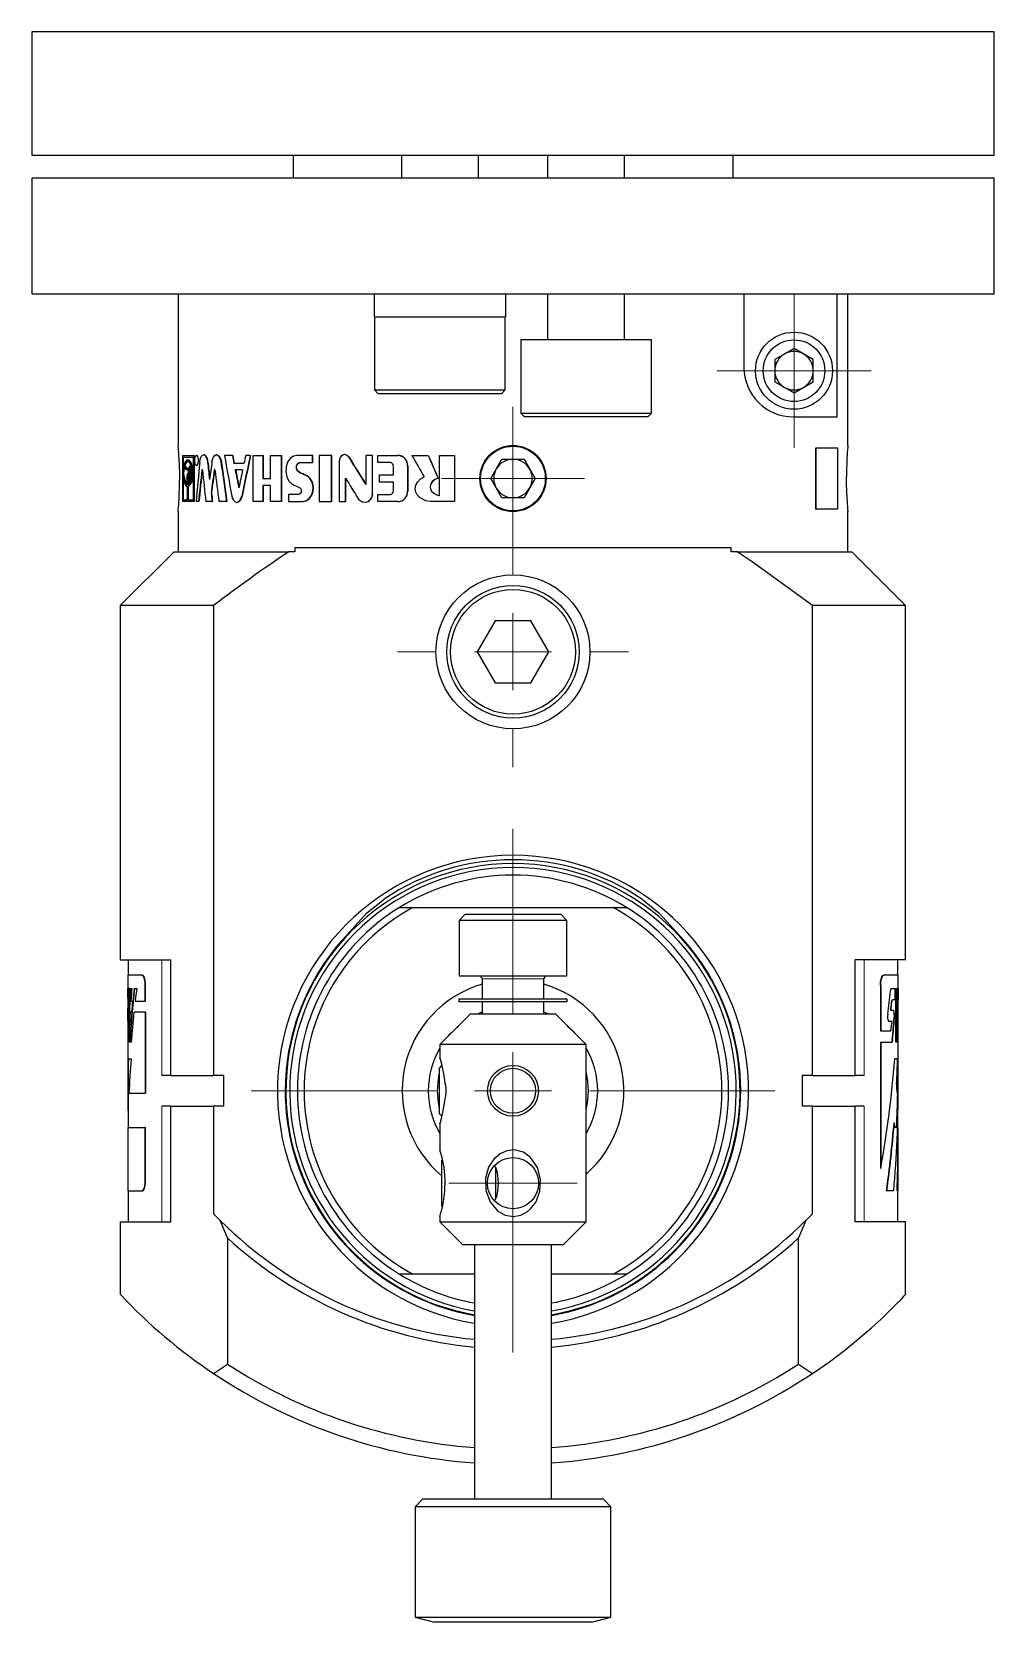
# Model space of a CAD drawing. Header units: millimetres. Extents: x 9.1 to 20.5, y 2.2 to 17.5.
# Drawn here: x 9.19 to 12.31, y 10.52 to 15.69 of the extents above; entities that cross this region are included whole.
import ezdxf

# ---------------------------------------------------------------- set-up
doc = ezdxf.new("R2010")
doc.units = ezdxf.units.MM
doc.linetypes.add('PHANTOM', pattern=[1.27, 0.635, -0.127, 0.127, -0.127, 0.127, -0.127])

# ---------------------------------------------------------------- blocks, each defined once
blk = doc.blocks.new('SW_CENTERMARKSYMBOL_8')
at = {"color": 0, "linetype": 'Continuous', "lineweight": 18}
for p, q in [((0, 0.25), (0, 0.85)), ((0, 0), (0, 0.125)), ((-0.25, 0), (-0.85, 0)), ((0, 0), (-0.125, 0)), ((0, 0), (0, -0.125)), ((0, 0), (0.125, 0)), ((0.25, 0), (0.85, 0)), ((0, -0.25), (0, -0.85))]:
    blk.add_line(p, q, dxfattribs=at)
blk = doc.blocks.new('SW_CENTERMARKSYMBOL_9')
at = {"color": 0, "linetype": 'Continuous', "lineweight": 18}
for p, q in [((0, 0.125), (0, 0.2325)), ((0, 0), (0, 0.125)), ((-0.125, 0), (-0.2325, 0)), ((0, 0), (-0.125, 0)), ((0, 0), (0, -0.125)), ((0, 0), (0.125, 0)), ((0.125, 0), (0.2325, 0)), ((0, -0.125), (0, -0.2325))]:
    blk.add_line(p, q, dxfattribs=at)
blk = doc.blocks.new('SW_CENTERMARKSYMBOL_10')
at = {"color": 0, "linetype": 'Continuous', "lineweight": 18}
for p, q in [((0, 0.25), (0, 0.375)), ((0, 0), (0, 0.125)), ((-0.25, 0), (-0.375, 0)), ((0, 0), (-0.125, 0)), ((0, 0), (0, -0.125)), ((0, 0), (0.125, 0)), ((0.25, 0), (0.375, 0)), ((0, -0.25), (0, -0.375))]:
    blk.add_line(p, q, dxfattribs=at)
blk = doc.blocks.new('SW_CENTERMARKSYMBOL_11')
at = {"color": 0, "linetype": 'Continuous', "lineweight": 18}
for p, q in [((0, 0.125), (0, 0.25)), ((0, 0), (0, 0.125)), ((-0.125, 0), (-0.25, 0)), ((0, 0), (-0.125, 0)), ((0, 0), (0, -0.125)), ((0, 0), (0.125, 0)), ((0.125, 0), (0.25, 0)), ((0, -0.125), (0, -0.25))]:
    blk.add_line(p, q, dxfattribs=at)
blk = doc.blocks.new('SW_CENTERMARKSYMBOL_12')
at = {"color": 0, "linetype": 'Continuous', "lineweight": 18}
for p, q in [((0, 0.125), (0, 0.208125)), ((0, 0), (0, 0.125)), ((-0.125, 0), (-0.208125, 0)), ((0, 0), (-0.125, 0)), ((0, 0), (0, -0.125)), ((0, 0), (0.125, 0)), ((0.125, 0), (0.208125, 0)), ((0, -0.125), (0, -0.208125))]:
    blk.add_line(p, q, dxfattribs=at)

msp = doc.modelspace()

# ---------------------------------------------------------------- linework, layer by layer
at = {"color": 7, "linetype": 'Continuous', "lineweight": 25}
for p, q in [((9.1874, 15.6861), (9.1874, 15.2861)), ((12.3124, 15.6861), (9.1874, 15.6861)), ((12.3124, 15.2861), (12.3124, 15.6861)), ((9.1874, 15.2861), (12.3124, 15.2861)), ((10.0362, 15.2861), (10.0362, 15.2111)), ((10.3874, 15.2861), (10.3874, 15.2111)), ((10.6374, 15.2111), (10.6374, 15.2861)), ((10.8624, 15.2861), (10.8624, 15.2111)), ((11.1124, 15.2111), (11.1124, 15.2861)), ((11.4633, 15.2861), (11.4633, 15.2111)), ((9.1874, 15.2111), (9.1874, 14.8361)), ((12.3124, 15.2111), (9.1874, 15.2111)), ((12.3124, 14.8361), (12.3124, 15.2111)), ((9.1874, 14.8361), (12.3124, 14.8361)), ((9.6624, 14.8361), (9.6624, 14.3423)), ((10.2987, 14.8361), (10.2987, 14.7611)), ((10.7258, 14.8361), (10.7258, 14.7611)), ((10.8624, 14.8361), (10.8624, 14.6861)), ((11.1124, 14.6861), (11.1124, 14.8361)), ((11.4999, 14.8361), (11.4999, 14.5961)), ((11.8021, 14.4361), (11.8021, 14.8361)), ((11.8374, 14.3436), (11.8374, 14.8361)), ((10.2987, 14.7611), (10.7258, 14.7611)), ((10.2999, 14.7611), (10.2999, 14.5236)), ((10.7249, 14.5236), (10.7249, 14.7611)), ((10.7749, 14.6861), (10.7749, 14.4486)), ((11.1999, 14.6861), (10.7749, 14.6861)), ((11.1999, 14.4486), (11.1999, 14.6861)), ((11.6624, 14.6583), (11.5999, 14.6222)), ((11.5999, 14.6222), (11.5999, 14.5501)), ((11.7249, 14.6222), (11.6624, 14.6583)), ((11.7249, 14.5501), (11.7249, 14.6222)), ((10.2999, 14.5236), (10.3124, 14.5111)), ((10.2999, 14.5236), (10.7249, 14.5236)), ((10.7124, 14.5111), (10.3124, 14.5111)), ((10.7124, 14.5111), (10.7249, 14.5236)), ((11.5999, 14.5501), (11.6624, 14.514)), ((11.6624, 14.514), (11.7249, 14.5501)), ((10.7749, 14.4486), (10.7874, 14.4361)), ((10.7749, 14.4486), (11.1999, 14.4486)), ((11.1874, 14.4361), (10.7874, 14.4361)), ((11.1874, 14.4361), (11.1999, 14.4486)), ((11.6599, 14.4361), (11.8021, 14.4361)), ((9.6776, 14.1611), (9.6776, 14.3111)), ((9.6776, 14.3111), (9.7132, 14.3111)), ((9.6786, 14.1663), (9.6786, 14.3059)), ((9.6786, 14.3059), (9.7116, 14.3059)), ((9.68, 14.2685), (9.68, 14.3059)), ((9.7116, 14.3059), (9.7116, 14.1663)), ((9.7146, 14.3111), (9.7132, 14.3111)), ((9.7132, 14.3111), (9.7132, 14.1611)), ((9.7146, 14.3111), (9.7146, 14.1611)), ((9.7235, 14.3112), (9.7221, 14.3112)), ((9.8388, 14.3111), (9.813, 14.3111)), ((9.8401, 14.3111), (9.8388, 14.3111)), ((9.8967, 14.3111), (9.8819, 14.3111)), ((9.8967, 14.3111), (9.8979, 14.3111)), ((9.906, 14.1611), (9.906, 14.3111)), ((9.906, 14.3111), (9.9374, 14.3111)), ((9.9374, 14.3111), (9.9374, 14.2361)), ((9.9385, 14.3111), (9.9374, 14.3111)), ((9.9385, 14.3111), (9.9385, 14.2361)), ((9.9629, 14.2361), (9.9629, 14.3111)), ((9.9629, 14.3111), (9.9971, 14.3111)), ((9.9982, 14.3111), (9.9971, 14.3111)), ((9.9971, 14.3111), (9.9971, 14.1611)), ((9.9982, 14.3111), (9.9982, 14.1611)), ((10.0989, 14.2879), (10.0989, 14.3111)), ((10.0998, 14.3111), (10.0989, 14.3111)), ((10.0998, 14.2879), (10.0998, 14.3111)), ((10.1204, 14.3111), (10.1204, 14.1611)), ((10.1611, 14.3111), (10.1204, 14.3111)), ((10.1611, 14.1611), (10.1611, 14.3111)), ((10.1619, 14.3111), (10.1611, 14.3111)), ((10.1619, 14.1611), (10.1619, 14.3111)), ((10.2035, 14.3136), (10.2027, 14.3136)), ((10.272, 14.3111), (10.272, 14.2163)), ((10.2936, 14.3111), (10.272, 14.3111)), ((10.2936, 14.1868), (10.2936, 14.3111)), ((10.2942, 14.3111), (10.2936, 14.3111)), ((10.2942, 14.1868), (10.2942, 14.3111)), ((10.3112, 14.2879), (10.3112, 14.3111)), ((10.4218, 14.3111), (10.4746, 14.3111)), ((10.475, 14.3111), (10.4746, 14.3111)), ((10.5116, 14.1815), (10.5116, 14.3111)), ((10.5116, 14.3111), (10.5599, 14.3111)), ((10.5601, 14.3111), (10.5599, 14.3111)), ((10.5599, 14.3111), (10.5599, 14.1611)), ((10.5601, 14.3111), (10.5601, 14.1611)), ((11.7334, 14.1361), (11.7334, 14.3361)), ((11.7334, 14.3361), (11.7347, 14.3361)), ((11.7347, 14.1361), (11.7347, 14.3361)), ((11.7347, 14.3361), (11.8031, 14.3361)), ((11.8031, 14.3361), (11.8031, 14.1361)), ((9.6835, 14.2799), (9.685, 14.2799)), ((9.6945, 14.2518), (9.6931, 14.2518)), ((9.696, 14.264), (9.6943, 14.2638)), ((9.696, 14.2157), (9.696, 14.2642)), ((9.6966, 14.2161), (9.6966, 14.2646)), ((9.6977, 14.2646), (9.6966, 14.2646)), ((9.6977, 14.2654), (9.6977, 14.2169)), ((9.6985, 14.2176), (9.6985, 14.266)), ((9.6999, 14.266), (9.6985, 14.266)), ((9.6999, 14.2675), (9.6999, 14.2191)), ((9.7007, 14.2202), (9.7007, 14.2685)), ((9.7021, 14.2685), (9.7007, 14.2685)), ((9.7021, 14.2705), (9.7021, 14.2224)), ((9.7032, 14.2723), (9.7032, 14.2244)), ((9.704, 14.2723), (9.7032, 14.2723)), ((9.704, 14.2262), (9.704, 14.274)), ((9.7055, 14.2761), (9.7055, 14.23)), ((9.7064, 14.233), (9.7064, 14.2731)), ((9.722, 14.2787), (9.7235, 14.2787)), ((9.7411, 14.2637), (9.7397, 14.2637)), ((9.7797, 14.2637), (9.7811, 14.2637)), ((9.8764, 14.2853), (9.8439, 14.2853)), ((9.8721, 14.2646), (9.848, 14.2646)), ((10.0583, 14.2879), (10.0989, 14.2879)), ((10.0998, 14.2879), (10.0989, 14.2879)), ((10.1858, 14.294), (10.1858, 14.1611)), ((10.3508, 14.2879), (10.3112, 14.2879)), ((10.6778, 14.2361), (10.7138, 14.2986)), ((10.7138, 14.2986), (10.786, 14.2986)), ((10.786, 14.2986), (10.8221, 14.2361)), ((9.68, 14.1663), (9.68, 14.2371)), ((9.6915, 14.2389), (9.693, 14.2389)), ((9.6944, 14.2387), (9.693, 14.2387)), ((9.6957, 14.2368), (9.6942, 14.2368)), ((9.6959, 14.2389), (9.6944, 14.2389)), ((9.6944, 14.2099), (9.6959, 14.2099)), ((9.6959, 14.2389), (9.696, 14.2395)), ((9.9374, 14.2361), (9.9629, 14.2361)), ((9.9629, 14.2129), (9.9374, 14.2129)), ((9.9374, 14.2129), (9.9374, 14.1611)), ((9.9385, 14.2129), (9.9385, 14.1611)), ((9.9629, 14.1611), (9.9629, 14.2129)), ((10.2064, 14.1611), (10.2064, 14.2374)), ((10.2071, 14.1611), (10.2071, 14.2362)), ((10.3168, 14.2245), (10.3168, 14.2478)), ((10.3168, 14.2478), (10.3616, 14.2478)), ((10.3616, 14.2245), (10.3168, 14.2245)), ((10.3616, 14.1961), (10.3616, 14.2245)), ((10.5071, 14.237), (10.5068, 14.237)), ((10.7138, 14.1736), (10.6778, 14.2361)), ((10.8221, 14.2361), (10.786, 14.1736)), ((9.7132, 14.1611), (9.6776, 14.1611)), ((9.6913, 14.1663), (9.6786, 14.1663)), ((9.7116, 14.1663), (9.6947, 14.1663)), ((9.7146, 14.1611), (9.7132, 14.1611)), ((9.7288, 14.1611), (9.7209, 14.1611)), ((9.7302, 14.1611), (9.7288, 14.1611)), ((9.773, 14.1611), (9.7526, 14.1611)), ((9.7696, 14.1892), (9.771, 14.1892)), ((9.773, 14.1611), (9.7744, 14.1611)), ((9.8196, 14.1611), (9.7953, 14.1611)), ((9.8196, 14.1611), (9.8208, 14.1611)), ((9.9374, 14.1611), (9.906, 14.1611)), ((9.9385, 14.1611), (9.9374, 14.1611)), ((9.9971, 14.1611), (9.9629, 14.1611)), ((9.9982, 14.1611), (9.9971, 14.1611)), ((10.0534, 14.1844), (10.021, 14.1844)), ((10.021, 14.1844), (10.021, 14.1611)), ((10.021, 14.1611), (10.0662, 14.1611)), ((10.0672, 14.1611), (10.0662, 14.1611)), ((10.1204, 14.1611), (10.1611, 14.1611)), ((10.1619, 14.1611), (10.1611, 14.1611)), ((10.1858, 14.1611), (10.2064, 14.1611)), ((10.2071, 14.1611), (10.2064, 14.1611)), ((10.3112, 14.1611), (10.3112, 14.1844)), ((10.3759, 14.1611), (10.3112, 14.1611)), ((10.3764, 14.1611), (10.3759, 14.1611)), ((10.5601, 14.1611), (10.5599, 14.1611)), ((10.786, 14.1736), (10.7138, 14.1736)), ((9.6624, 14.1286), (9.6624, 13.9986)), ((11.7334, 14.1361), (11.7347, 14.1361)), ((11.8031, 14.1361), (11.7347, 14.1361)), ((11.8374, 13.9986), (11.8374, 14.13)), ((9.6499, 13.9986), (9.4749, 13.8236)), ((9.6499, 13.9986), (10.0223, 13.9986)), ((10.0414, 13.9986), (10.0223, 13.9986)), ((11.4585, 14.0111), (10.0414, 14.0111)), ((10.0414, 14.0111), (10.0414, 13.9986)), ((11.4585, 13.9986), (11.4585, 14.0111)), ((11.4775, 13.9986), (11.4585, 13.9986)), ((11.4775, 13.9986), (11.8499, 13.9986)), ((12.0249, 13.8236), (11.8499, 13.9986)), ((9.4749, 13.8236), (9.4749, 12.6736)), ((9.7778, 13.8236), (9.4749, 13.8236)), ((9.7778, 13.8236), (9.7778, 12.2986)), ((11.722, 12.2986), (11.722, 13.8236)), ((12.0249, 13.8236), (11.722, 13.8236)), ((12.0249, 12.6736), (12.0249, 13.8236)), ((10.6917, 13.7745), (10.6334, 13.6736)), ((10.8082, 13.7745), (10.6917, 13.7745)), ((10.8664, 13.6736), (10.8082, 13.7745)), ((10.6334, 13.6736), (10.6917, 13.5728)), ((10.8082, 13.5728), (10.8664, 13.6736)), ((10.6917, 13.5728), (10.8082, 13.5728)), ((10.3812, 12.8436), (10.4241, 12.8436)), ((10.4241, 12.8436), (11.0757, 12.8436)), ((10.5949, 12.8218), (10.5749, 12.8018)), ((10.5949, 12.8218), (10.6906, 12.8218)), ((10.6906, 12.8218), (10.9049, 12.8218)), ((10.9249, 12.8018), (10.9049, 12.8218)), ((11.0757, 12.8436), (11.1187, 12.8436)), ((10.5749, 12.8018), (10.5749, 12.6218)), ((10.9249, 12.8018), (10.5749, 12.8018)), ((10.9249, 12.6218), (10.9249, 12.8018)), ((9.4749, 12.6736), (9.6386, 12.6736)), ((9.4999, 12.6736), (9.4999, 12.6236)), ((9.6386, 12.2986), (9.6386, 12.6736)), ((12.0249, 12.6736), (11.8612, 12.6736)), ((11.8612, 12.2986), (11.8612, 12.6736)), ((11.9999, 12.6236), (11.9999, 12.6736)), ((9.4989, 12.6236), (9.4989, 12.5809)), ((9.5461, 12.6236), (9.4989, 12.6236)), ((9.5471, 12.6236), (9.5461, 12.6236)), ((10.5749, 12.6218), (10.6829, 12.6218)), ((10.6499, 12.6118), (10.6499, 12.5469)), ((10.6829, 12.6218), (10.9249, 12.6218)), ((10.8499, 12.5469), (10.8499, 12.6118)), ((11.9527, 12.6236), (11.9538, 12.6236)), ((12.0009, 12.6236), (11.9538, 12.6236)), ((12.0009, 12.5809), (12.0009, 12.6236)), ((9.4991, 12.5809), (9.4989, 12.5809)), ((9.4991, 12.5496), (9.4991, 12.5809)), ((9.5052, 12.5809), (9.5017, 12.5809)), ((9.5069, 12.5809), (9.5125, 12.5809)), ((9.5196, 12.5809), (9.5282, 12.5809)), ((9.5558, 12.5397), (9.5558, 12.5909)), ((9.5568, 12.5397), (9.5568, 12.5909)), ((10.5749, 12.5369), (10.5749, 12.5469)), ((10.5749, 12.5469), (10.9249, 12.5469)), ((10.9249, 12.5469), (10.9249, 12.5369)), ((11.943, 12.5909), (11.943, 12.4432)), ((11.9441, 12.5909), (11.9441, 12.4432)), ((11.9786, 12.5809), (11.9917, 12.5809)), ((11.9907, 12.5443), (11.9907, 12.5809)), ((11.9917, 12.5443), (11.9917, 12.5809)), ((11.9933, 12.5809), (11.9967, 12.5809)), ((11.9933, 12.4159), (11.9933, 12.5809)), ((11.9957, 12.5809), (11.9957, 12.5496)), ((11.9967, 12.5809), (11.9967, 12.5496)), ((11.9999, 12.5438), (11.9999, 12.5607)), ((12.0003, 12.5809), (12.0009, 12.5809)), ((12.0008, 12.5809), (12.0008, 12.5496)), ((9.499, 12.5438), (9.499, 12.4758)), ((9.4991, 12.477), (9.4991, 12.5169)), ((9.4996, 12.5169), (9.4991, 12.5169)), ((9.4991, 12.5136), (9.4995, 12.5136)), ((9.5001, 12.5398), (9.4992, 12.5398)), ((9.4999, 12.5398), (9.4999, 12.5332)), ((9.5114, 12.5033), (9.5067, 12.5033)), ((9.5093, 12.5398), (9.5146, 12.5398)), ((9.5558, 12.5033), (9.5193, 12.5033)), ((9.5232, 12.5397), (9.5558, 12.5397)), ((9.5568, 12.5397), (9.5558, 12.5397)), ((9.5558, 12.5033), (9.5558, 12.241)), ((9.5568, 12.5033), (9.5558, 12.5033)), ((9.5568, 12.5033), (9.5568, 12.241)), ((10.6124, 12.4986), (10.5124, 12.3986)), ((10.9249, 12.5369), (10.5749, 12.5369)), ((10.6124, 12.4986), (10.8874, 12.4986)), ((10.6499, 12.5369), (10.6499, 12.4986)), ((10.8499, 12.4986), (10.8499, 12.5369)), ((10.8499, 12.5048), (10.8645, 12.4986)), ((10.9874, 12.3986), (10.8874, 12.4986)), ((11.9765, 12.5096), (11.9775, 12.5096)), ((11.9867, 12.5096), (11.9775, 12.5096)), ((11.9817, 12.5443), (11.9827, 12.5443)), ((11.9917, 12.5443), (11.9827, 12.5443)), ((11.9957, 12.5169), (11.9957, 12.477)), ((11.9957, 12.5169), (11.9967, 12.5169)), ((11.9964, 12.5398), (11.9974, 12.5398)), ((11.9967, 12.5169), (11.9967, 12.477)), ((11.9982, 12.5136), (11.9969, 12.5136)), ((11.9974, 12.5398), (11.9991, 12.5398)), ((11.9998, 12.5438), (12.0008, 12.5438)), ((12.0008, 12.4159), (12.0008, 12.5438)), ((9.4989, 12.4459), (9.4989, 12.4367)), ((11.943, 12.4432), (11.9441, 12.4432)), ((11.9441, 12.4432), (11.9773, 12.4432)), ((11.9806, 12.4734), (11.9702, 12.4734)), ((11.9957, 12.477), (11.9967, 12.477)), ((12.0009, 12.4367), (12.0009, 12.4459)), ((9.4989, 12.4065), (9.4989, 12.2597)), ((9.4989, 12.4065), (9.4992, 12.4065)), ((9.5018, 12.4065), (9.4996, 12.4065)), ((9.5104, 12.4065), (9.5053, 12.4065)), ((10.5124, 12.3986), (10.5124, 12.3558)), ((10.7499, 12.3986), (10.5124, 12.3986)), ((10.9874, 12.3986), (10.7499, 12.3986)), ((10.9874, 11.8236), (10.9874, 12.3986)), ((11.943, 12.4065), (11.943, 11.997)), ((11.943, 12.4065), (11.9441, 12.4065)), ((11.9441, 12.4065), (11.9441, 11.997)), ((11.9441, 12.4065), (11.9798, 12.4065)), ((11.9972, 12.4065), (11.9933, 12.4065)), ((12.0008, 12.4065), (12.0009, 12.4065)), ((12.0009, 12.2597), (12.0009, 12.4065)), ((9.5001, 12.3523), (9.5098, 12.3523)), ((11.9996, 12.3523), (11.9894, 12.3523)), ((9.6386, 12.2986), (9.6092, 12.2986)), ((9.6386, 12.2986), (9.7778, 12.2986)), ((9.8108, 12.2986), (9.7778, 12.2986)), ((9.8108, 12.1986), (9.8108, 12.2986)), ((10.5193, 12.3313), (10.5116, 12.3236)), ((10.5116, 12.1736), (10.5116, 12.3236)), ((11.689, 12.2986), (11.689, 12.1986)), ((11.722, 12.2986), (11.689, 12.2986)), ((11.722, 12.2986), (11.8612, 12.2986)), ((11.8906, 12.2986), (11.8612, 12.2986)), ((9.4999, 12.2597), (9.4999, 12.1298)), ((9.503, 12.241), (9.5558, 12.241)), ((9.5568, 12.241), (9.5558, 12.241)), ((11.9968, 12.241), (11.9978, 12.241)), ((12.0002, 12.241), (11.9978, 12.241)), ((9.6386, 12.1986), (9.6092, 12.1986)), ((9.6386, 11.8236), (9.6386, 12.1986)), ((9.6386, 12.1986), (9.7778, 12.1986)), ((9.7778, 12.1986), (9.7778, 11.8494)), ((9.8108, 12.1986), (9.7778, 12.1986)), ((11.722, 12.1986), (11.689, 12.1986)), ((11.722, 11.8494), (11.722, 12.1986)), ((11.722, 12.1986), (11.8612, 12.1986)), ((11.8612, 11.8236), (11.8612, 12.1986)), ((11.8906, 12.1986), (11.8612, 12.1986)), ((10.5116, 12.1736), (10.5193, 12.166)), ((10.5124, 12.1419), (10.5124, 12.0561)), ((11.9873, 12.1445), (11.9883, 12.1445)), ((11.9999, 12.0655), (11.9999, 12.1724)), ((9.4995, 12.1298), (9.5558, 12.1298)), ((9.5568, 12.1298), (9.5558, 12.1298)), ((9.5558, 11.9564), (9.5558, 12.1298)), ((9.5568, 11.9564), (9.5568, 12.1298)), ((11.9963, 12.1298), (11.9895, 12.1298)), ((11.9999, 12.1298), (12.0004, 12.1298)), ((9.4989, 12.0655), (9.4989, 11.9236)), ((12.0009, 11.9236), (12.0009, 12.0655)), ((10.5192, 11.8736), (10.5192, 12.0236)), ((10.689, 12.0052), (10.6942, 11.9996)), ((10.6942, 11.8977), (10.6942, 11.9996)), ((11.943, 11.997), (11.9441, 11.997)), ((9.4989, 11.9236), (9.5461, 11.9236)), ((9.4999, 11.9236), (9.4999, 11.8236)), ((9.5471, 11.9236), (9.5461, 11.9236)), ((10.6942, 11.8977), (10.689, 11.8921)), ((11.9625, 11.9236), (11.9635, 11.9236)), ((11.986, 11.9236), (11.9635, 11.9236)), ((11.9973, 11.9236), (11.9983, 11.9236)), ((11.9983, 11.9236), (12.0009, 11.9236)), ((11.9999, 11.8236), (11.9999, 11.9236)), ((9.4749, 11.8236), (9.4749, 11.587)), ((9.4749, 11.8236), (9.6386, 11.8236)), ((9.7996, 11.8273), (9.7778, 11.8494)), ((9.8226, 11.7709), (9.7996, 11.8273)), ((10.1457, 11.8222), (10.1483, 11.8222)), ((10.5124, 11.8409), (10.5124, 11.8236)), ((10.5124, 11.8236), (10.5874, 11.7486)), ((10.5124, 11.8236), (10.9874, 11.8236)), ((10.9124, 11.7486), (10.9874, 11.8236)), ((11.3516, 11.8222), (11.3542, 11.8222)), ((11.7003, 11.8273), (11.6773, 11.7709)), ((11.722, 11.8494), (11.7003, 11.8273)), ((12.0249, 11.8236), (11.8612, 11.8236)), ((12.0249, 11.5868), (12.0249, 11.8236)), ((9.8226, 11.7709), (9.8226, 11.3614)), ((11.6773, 11.3614), (11.6773, 11.7709)), ((10.2, 11.7572), (10.1972, 11.7572)), ((10.7499, 11.7486), (10.5874, 11.7486)), ((10.6249, 11.7486), (10.6249, 10.9236)), ((10.9124, 11.7486), (10.7499, 11.7486)), ((10.8749, 10.9236), (10.8749, 11.7486)), ((11.3027, 11.7572), (11.2998, 11.7572)), ((10.2874, 11.6718), (10.2874, 11.6742)), ((11.2124, 11.6742), (11.2124, 11.6718)), ((10.4241, 11.6536), (10.3812, 11.6536)), ((10.6249, 11.6536), (10.4241, 11.6536)), ((11.0757, 11.6536), (10.8749, 11.6536)), ((11.1187, 11.6536), (11.0757, 11.6536)), ((9.7778, 11.331), (9.8226, 11.3614)), ((11.6773, 11.3614), (11.722, 11.331)), ((10.4574, 10.9236), (10.4324, 10.8986)), ((10.4324, 10.8986), (10.4324, 10.5404)), ((11.0674, 10.8986), (10.4324, 10.8986)), ((10.4574, 10.9236), (11.0424, 10.9236)), ((11.0674, 10.8986), (11.0424, 10.9236)), ((11.0674, 10.5404), (11.0674, 10.8986)), ((10.4324, 10.5404), (10.4949, 10.5236)), ((10.4324, 10.5404), (10.7499, 10.5404)), ((10.7499, 10.5404), (11.0674, 10.5404)), ((11.0049, 10.5236), (11.0674, 10.5404)), ((10.7499, 10.5236), (10.4949, 10.5236)), ((11.0049, 10.5236), (10.7499, 10.5236))]:
    msp.add_line(p, q, dxfattribs=at)
at = {"color": 8, "linetype": 'PHANTOM', "lineweight": 18}
for p, q in [((10.2168, 14.3053), (10.2175, 14.3053)), ((10.3764, 14.3111), (10.3759, 14.3111)), ((9.7594, 14.2887), (9.7581, 14.2887)), ((9.803, 14.2897), (9.8017, 14.2897)), ((10.0541, 14.2578), (10.0551, 14.2578)), ((10.4082, 14.2775), (10.4077, 14.2775)), ((10.0782, 14.2463), (10.0791, 14.2463)), ((9.8703, 14.1788), (9.8691, 14.1788)), ((10.2942, 14.1868), (10.2936, 14.1868)), ((10.4082, 14.1948), (10.4077, 14.1948)), ((9.6092, 12.2986), (9.6092, 12.6736)), ((11.8906, 12.2986), (11.8906, 12.6736)), ((10.8499, 12.6118), (10.6499, 12.6118)), ((9.5568, 12.5909), (9.5558, 12.5909)), ((11.943, 12.5909), (11.9441, 12.5909)), ((11.9957, 12.5496), (11.9967, 12.5496)), ((11.9999, 12.5496), (12.0008, 12.5496)), ((11.9791, 12.5357), (11.9802, 12.5357)), ((11.9877, 12.4851), (11.9887, 12.4851)), ((11.9814, 12.4147), (11.9824, 12.4147)), ((11.9955, 12.2704), (11.9965, 12.2704)), ((9.6092, 11.8236), (9.6092, 12.1986)), ((11.8906, 11.8236), (11.8906, 12.1986)), ((9.5568, 11.9564), (9.5558, 11.9564))]:
    msp.add_line(p, q, dxfattribs=at)
at = {"color": 7, "linetype": 'Continuous', "lineweight": 25, "flags": 128}
for points in [[(9.6624, 14.1286), (9.663, 14.1347), (9.6645, 14.1521), (9.6662, 14.1789), (9.6675, 14.2123), (9.6677, 14.2483), (9.6667, 14.2828), (9.6651, 14.3122), (9.6634, 14.333), (9.6625, 14.343), (9.6626, 14.3423)], [(9.7169, 14.2949), (9.7171, 14.2989), (9.7178, 14.3033), (9.7189, 14.3075), (9.7207, 14.3105), (9.7221, 14.3112), (9.7236, 14.3104), (9.7253, 14.3076), (9.7267, 14.3032), (9.7275, 14.2984), (9.7277, 14.2942), (9.7273, 14.2901), (9.7263, 14.2851), (9.7248, 14.2812), (9.7231, 14.279), (9.7217, 14.2787), (9.7203, 14.2799), (9.719, 14.2823), (9.7178, 14.2866), (9.717, 14.2923), (9.7169, 14.2949)], [(9.7235, 14.2787), (9.7235, 14.2787), (9.725, 14.2795), (9.7267, 14.2823), (9.7281, 14.2867), (9.7289, 14.2915), (9.7291, 14.2957), (9.7287, 14.2998), (9.7277, 14.3048), (9.7262, 14.3087), (9.7245, 14.3108), (9.7231, 14.3112), (9.7217, 14.31), (9.7217, 14.31)], [(9.7328, 14.2887), (9.7346, 14.2991), (9.7375, 14.3074), (9.7413, 14.3123), (9.7456, 14.3137), (9.75, 14.3112), (9.7539, 14.3051), (9.7568, 14.2964), (9.7581, 14.2887)], [(9.7725, 14.2911), (9.7741, 14.2982), (9.7769, 14.3053), (9.7814, 14.3113), (9.7859, 14.3136), (9.7906, 14.3124), (9.7955, 14.3072), (9.7996, 14.2988), (9.8017, 14.2897)], [(9.7872, 14.3136), (9.7919, 14.3124), (9.7968, 14.3072), (9.8009, 14.2988), (9.803, 14.2897)], [(10.0489, 14.3111), (10.0369, 14.3086), (10.0262, 14.3011), (10.0179, 14.289), (10.0132, 14.2743), (10.0121, 14.2575), (10.0152, 14.2414), (10.0222, 14.2277), (10.0318, 14.2183), (10.0372, 14.2154)], [(10.0989, 14.3111), (10.0863, 14.3111), (10.0675, 14.3111), (10.0489, 14.3111)], [(10.2168, 14.3053), (10.2131, 14.3096), (10.2083, 14.3124), (10.2023, 14.3136), (10.1963, 14.3122), (10.1919, 14.309), (10.1883, 14.3041), (10.1861, 14.2975), (10.1858, 14.294)], [(10.2175, 14.3053), (10.2138, 14.3096), (10.2091, 14.3124), (10.2031, 14.3136), (10.1971, 14.3122), (10.1927, 14.309), (10.1891, 14.3042), (10.1868, 14.2975), (10.1865, 14.294)], [(10.3112, 14.3111), (10.3258, 14.3111), (10.3507, 14.3111), (10.3759, 14.3111)], [(10.3496, 14.3111), (10.3513, 14.3111), (10.3764, 14.3111)], [(11.8374, 14.3436), (11.8368, 14.3376), (11.8354, 14.3202), (11.8336, 14.2934), (11.8324, 14.26), (11.8322, 14.2239), (11.8331, 14.1894), (11.8348, 14.1601), (11.8364, 14.1392), (11.8374, 14.1293), (11.8373, 14.13)], [(9.6944, 14.2099), (9.6984, 14.2121), (9.7051, 14.2225), (9.7081, 14.2316), (9.7099, 14.2417), (9.7105, 14.2533), (9.7099, 14.2643), (9.708, 14.2747), (9.704, 14.2861), (9.6983, 14.2944), (9.694, 14.2964), (9.69, 14.2958), (9.6842, 14.2881), (9.6813, 14.2773), (9.6798, 14.267), (9.6792, 14.2575), (9.6793, 14.2474), (9.6799, 14.238), (9.6812, 14.2287), (9.6842, 14.2183), (9.6898, 14.2107), (9.6916, 14.2099)], [(9.696, 14.2642), (9.6921, 14.2637), (9.6885, 14.2658), (9.6835, 14.2742), (9.6827, 14.2768)], [(9.704, 14.2799), (9.7001, 14.2868), (9.6934, 14.2912), (9.6868, 14.2872), (9.6835, 14.2799)], [(9.6835, 14.2799), (9.6865, 14.2731), (9.6926, 14.2687), (9.6998, 14.2726), (9.704, 14.2799)], [(9.6948, 14.2912), (9.6883, 14.2873), (9.685, 14.2799)], [(9.685, 14.2799), (9.688, 14.273), (9.694, 14.2687), (9.6944, 14.2689)], [(9.6944, 14.2389), (9.6947, 14.2413), (9.6948, 14.2436), (9.6947, 14.2463), (9.6944, 14.2487), (9.6939, 14.2506), (9.6934, 14.2516), (9.693, 14.2518), (9.6926, 14.2514), (9.6921, 14.2501), (9.6916, 14.2475), (9.6913, 14.2443), (9.6912, 14.2419), (9.6914, 14.24), (9.6915, 14.2389)], [(9.7116, 14.2598), (9.7113, 14.2643), (9.7094, 14.2748), (9.7055, 14.2862), (9.6997, 14.2944), (9.6954, 14.2964), (9.6945, 14.2963)], [(9.696, 14.2479), (9.6959, 14.2482), (9.6955, 14.2503), (9.695, 14.2515), (9.6945, 14.2518), (9.6945, 14.2518)], [(9.7416, 14.2637), (9.7415, 14.2643), (9.7413, 14.2647), (9.741, 14.2651), (9.7406, 14.2653), (9.7402, 14.2651), (9.74, 14.2647), (9.7398, 14.2642), (9.7397, 14.2637)], [(9.7414, 14.2647), (9.7412, 14.2642), (9.7411, 14.2637)], [(9.782, 14.2637), (9.7819, 14.2643), (9.7817, 14.2647), (9.7813, 14.2651), (9.7809, 14.2653), (9.7804, 14.2651), (9.78, 14.2647), (9.7798, 14.2642), (9.7797, 14.2637)], [(10.0541, 14.2578), (10.0514, 14.2598), (10.0486, 14.2637), (10.0468, 14.2687), (10.0464, 14.2734), (10.0472, 14.278), (10.0495, 14.2824), (10.0527, 14.2858), (10.0562, 14.2876), (10.0583, 14.2879)], [(10.0551, 14.2578), (10.0524, 14.2598), (10.0496, 14.2638), (10.0478, 14.2687), (10.0474, 14.2734), (10.0482, 14.278), (10.0504, 14.2824), (10.0537, 14.2858), (10.0572, 14.2876), (10.0592, 14.2879)], [(10.3616, 14.2478), (10.3616, 14.2557), (10.3616, 14.2636), (10.3616, 14.2762)], [(10.4077, 14.2775), (10.4077, 14.2617), (10.4077, 14.2282), (10.4077, 14.1948)], [(10.4082, 14.2775), (10.4082, 14.2617), (10.4082, 14.2282), (10.4082, 14.1948)], [(9.6916, 14.2099), (9.6915, 14.1941), (9.6914, 14.1802), (9.6913, 14.1663)], [(9.6915, 14.2389), (9.6921, 14.2405), (9.6927, 14.2412), (9.6934, 14.241), (9.6942, 14.2398), (9.6944, 14.2389)], [(9.6916, 14.2151), (9.6916, 14.223), (9.6917, 14.2299), (9.6917, 14.2368)], [(9.6917, 14.2368), (9.6922, 14.2381), (9.6928, 14.2386), (9.6935, 14.2384), (9.6941, 14.2372), (9.6942, 14.2368)], [(9.693, 14.2389), (9.6935, 14.2405), (9.6942, 14.2412), (9.6944, 14.2411)], [(9.6942, 14.2368), (9.6943, 14.2289), (9.6943, 14.222), (9.6944, 14.2151)], [(9.6944, 14.2386), (9.6949, 14.2384), (9.6955, 14.2372), (9.6957, 14.2368)], [(9.6947, 14.1663), (9.6946, 14.1821), (9.6945, 14.196), (9.6944, 14.2099)], [(9.6957, 14.2368), (9.6957, 14.2289), (9.6958, 14.222), (9.6958, 14.2156)], [(9.6961, 14.1663), (9.696, 14.1821), (9.6959, 14.196), (9.6959, 14.2099)], [(10.0562, 14.2071), (10.0589, 14.2051), (10.0607, 14.2025), (10.0621, 14.1986), (10.0624, 14.195), (10.0616, 14.1915), (10.0602, 14.1887), (10.0578, 14.1861), (10.0547, 14.1846), (10.0534, 14.1844)], [(10.0662, 14.1611), (10.0777, 14.1636), (10.088, 14.1707), (10.0957, 14.1818), (10.1001, 14.1951), (10.1008, 14.2101), (10.0976, 14.2245), (10.0906, 14.2364), (10.0814, 14.2446), (10.0782, 14.2463)], [(10.0672, 14.1611), (10.0786, 14.1636), (10.0889, 14.1707), (10.0966, 14.1817), (10.101, 14.195), (10.1017, 14.2101), (10.0985, 14.2244), (10.0916, 14.2364), (10.0823, 14.2446), (10.0791, 14.2463)], [(10.4826, 14.1611), (10.4673, 14.1635), (10.4485, 14.1731), (10.4387, 14.1828), (10.4339, 14.1918), (10.4323, 14.2021), (10.4345, 14.2145), (10.4404, 14.2257), (10.45, 14.2354), (10.4614, 14.242)], [(10.5068, 14.237), (10.4963, 14.2332), (10.4877, 14.226), (10.482, 14.2163), (10.4806, 14.2095), (10.4816, 14.2025), (10.4854, 14.1953), (10.494, 14.1872), (10.5049, 14.1823), (10.5116, 14.1815)], [(10.5071, 14.237), (10.4967, 14.2332), (10.4881, 14.2261), (10.4823, 14.2163), (10.4809, 14.2095), (10.4819, 14.2025), (10.4858, 14.1953), (10.4943, 14.1872), (10.5052, 14.1823), (10.512, 14.1815)], [(9.8371, 14.1788), (9.8391, 14.1717), (9.8426, 14.1653), (9.8478, 14.1602), (9.8527, 14.1586), (9.8577, 14.1601), (9.8633, 14.1654), (9.8677, 14.1737), (9.8691, 14.1788)], [(10.3112, 14.1844), (10.3258, 14.1844), (10.3382, 14.1844), (10.3508, 14.1844)], [(10.5599, 14.1611), (10.5443, 14.1611), (10.5134, 14.1611), (10.4826, 14.1611)], [(11.722, 13.8236), (11.5261, 13.966), (11.4775, 13.9986)], [(10.2281, 12.7728), (10.2745, 12.8252), (10.3311, 12.8708)], [(11.1688, 12.8708), (11.2237, 12.8268), (11.2718, 12.7728)], [(9.5558, 12.5909), (9.5553, 12.6014), (9.5537, 12.6107), (9.5514, 12.618), (9.5485, 12.6225), (9.5461, 12.6236)], [(9.5568, 12.5909), (9.5563, 12.6014), (9.5548, 12.6107), (9.5525, 12.618), (9.5495, 12.6225), (9.5471, 12.6236)], [(11.943, 12.5909), (11.9435, 12.6014), (11.9451, 12.6107), (11.9474, 12.618), (11.9503, 12.6225), (11.9527, 12.6236)], [(11.9441, 12.5909), (11.9446, 12.6014), (11.9461, 12.6107), (11.9484, 12.618), (11.9514, 12.6225), (11.9538, 12.6236)], [(11.9757, 12.5723), (11.9764, 12.5766), (11.9773, 12.5796), (11.9784, 12.5809), (11.9786, 12.5809)], [(12.0008, 12.5496), (12.0008, 12.5464), (12.0008, 12.5438)], [(10.6354, 12.4986), (10.6424, 12.5017), (10.6499, 12.5048)], [(11.9791, 12.5357), (11.9798, 12.54), (11.9806, 12.543), (11.9815, 12.5443), (11.9817, 12.5443)], [(11.9802, 12.5357), (11.9808, 12.54), (11.9816, 12.543), (11.9825, 12.5443), (11.9827, 12.5443)], [(10.5396, 12.4259), (10.5451, 12.4322), (10.5727, 12.4589)], [(10.9271, 12.4589), (10.9408, 12.4466), (10.9602, 12.4259)], [(11.9814, 12.4147), (11.9808, 12.4104), (11.9799, 12.4076), (11.9789, 12.4065), (11.9788, 12.4065)], [(11.9824, 12.4147), (11.9818, 12.4104), (11.9809, 12.4076), (11.98, 12.4065), (11.9798, 12.4065)], [(10.5283, 12.2822), (10.5253, 12.3037), (10.5186, 12.3347), (10.5143, 12.3499), (10.5124, 12.3561), (10.5125, 12.3558)], [(10.5049, 12.2486), (10.5079, 12.287), (10.5116, 12.3055)], [(10.5116, 12.1918), (10.5079, 12.2103), (10.5049, 12.2486)], [(10.5127, 12.1419), (10.5125, 12.1413), (10.5141, 12.1467), (10.5176, 12.1591), (10.5225, 12.1795), (10.5247, 12.1904), (10.5283, 12.2151)], [(10.5194, 11.8652), (10.5246, 11.8887), (10.5291, 11.9223), (10.53, 11.9616), (10.5261, 11.9997), (10.5194, 12.032), (10.5148, 12.0489), (10.5125, 12.0566), (10.5126, 12.0561)], [(10.8071, 11.8652), (10.8249, 11.8887), (10.8375, 11.9223), (10.8396, 11.9616), (10.8294, 11.9997), (10.8072, 12.032), (10.7835, 12.0489), (10.7549, 12.0566), (10.7297, 12.054), (10.7079, 12.0442), (10.6878, 12.0269), (10.6707, 12.0003), (10.6606, 11.9645), (10.6619, 11.9249), (10.6754, 11.888), (10.7006, 11.8583), (10.7245, 11.845), (10.7519, 11.8405), (10.7759, 11.8451), (10.7972, 11.8567), (10.8071, 11.8652)], [(9.5461, 11.9236), (9.5493, 11.9256), (9.5522, 11.9314), (9.5545, 11.9401), (9.5556, 11.9505), (9.5558, 11.9564)], [(9.5471, 11.9236), (9.5503, 11.9256), (9.5533, 11.9314), (9.5555, 11.9401), (9.5567, 11.9505), (9.5568, 11.9564)], [(10.5125, 11.8409), (10.5124, 11.8405), (10.5138, 11.8451), (10.5172, 11.8567), (10.5194, 11.8652)], [(11.722, 11.331), (11.7771, 11.3693), (11.8274, 11.4072), (11.8734, 11.4444), (11.9139, 11.4794), (11.9451, 11.5078), (11.9715, 11.5331), (11.9935, 11.5549), (12.0099, 11.5716), (12.0202, 11.5825), (12.0247, 11.5872), (12.0243, 11.5868)]]:
    msp.add_lwpolyline(points, dxfattribs=at)
at = {"color": 7, "linetype": 'Continuous', "lineweight": 25}
for centre, radius in [((11.6624, 14.5861), 0.125), ((11.6624, 14.5861), 0.1), ((10.7499, 14.2361), 0.1075), ((10.7499, 14.2361), 0.105), ((10.7499, 13.6736), 0.25), ((10.7499, 13.6736), 0.215), ((10.7499, 13.6736), 0.2025), ((10.7499, 12.2486), 0.0825), ((10.7499, 12.2486), 0.0731), ((10.7499, 11.9486), 0.0831)]:
    msp.add_circle(centre, radius, dxfattribs=at)
for centre, radius, start, end in [((11.6624, 14.5861), 0.0625, 120, 180), ((11.6624, 14.5861), 0.0625, 60, 120), ((11.6624, 14.5861), 0.0625, 0, 60), ((11.6599, 14.5961), 0.16, 179.9915, 270.0085), ((11.6624, 14.5861), 0.0625, 180, 240), ((11.6624, 14.5861), 0.0625, 300, 0), ((11.6624, 14.5861), 0.0625, 240, 300), ((9.7317, 14.2904), 0.0278, 356.4418, 56.6985), ((20.9026, 16.2599), 11.2596, 189.96689, 190.65163), ((20.6428, 16.4074), 11.0054, 190.98029, 191.11748), ((20.6578, 16.4071), 11.0189, 190.96553, 191.10254), ((21.8617, 11.7468), 12.2366, 167.90307, 168.5363), ((21.878, 11.747), 12.2514, 167.91924, 168.55167), ((21.2273, 11.8843), 11.602, 167.92585, 168.05643), ((16.9221, 18.4069), 7.8604, 211.45371, 212.21709), ((16.886, 18.3785), 7.8141, 211.41689, 212.17542), ((10.3747, 14.2781), 0.033, 358.9369, 87.8615), ((10.3751, 14.2782), 0.033, 358.9024, 87.8172), ((24.8155, 22.5134), 16.5667, 209.67652, 209.95198), ((37.5813, 26.0343), 29.5332, 203.38768, 203.54454), ((37.6072, 26.0292), 29.5546, 203.35892, 203.51563), ((9.7477, 14.2547), 0.0686, 161.2566, 215.2525), ((9.7492, 14.2547), 0.0687, 161.2563, 215.2304), ((9.6909, 14.274), 0.011, 301.4992, 308.5687), ((9.6869, 14.2786), 0.0171, 312.8658, 319.4873), ((9.6793, 14.2847), 0.0268, 322.7749, 328.068), ((9.6677, 14.2916), 0.0404, 331.5408, 334.1592), ((9.6505, 14.2576), 0.0579, 15.4372, 18.5705), ((25.2172, 12.7716), 15.5585, 174.40397, 174.87587), ((23.1912, 12.7753), 13.5336, 173.68585, 174.12254), ((23.2107, 12.7753), 13.5516, 173.69448, 174.13058), ((22.124, 15.5457), 12.4486, 185.9109, 186.38569), ((25.933, 16.1192), 16.2782, 186.45663, 186.65294), ((24.7141, 15.9778), 15.0498, 186.44416, 186.63598), ((21.4837, 12.6241), 11.8292, 171.89915, 172.18151), ((23.1246, 12.4173), 13.472, 172.12243, 172.44205), ((23.1437, 12.4174), 13.4896, 172.13315, 172.45234), ((9.783, 14.2636), 0.00195, 139.3652, 178.1197), ((22.2479, 15.8303), 12.564, 187.16282, 187.63448), ((26.9182, 16.5973), 17.2713, 187.67843, 188.10883), ((26.9422, 16.5972), 17.2938, 187.66798, 188.09781), ((20.8224, 16.4429), 11.1886, 191.22685, 191.53535), ((20.3751, 16.3505), 10.7306, 191.20903, 191.51429), ((21.008, 11.9303), 11.378, 168.16115, 168.46485), ((11.3228, 16.8955), 2.927, 244.3134, 244.8361), ((11.3226, 16.8894), 2.9209, 244.2826, 244.8057), ((10.3497, 14.276), 0.0119, 1.1071, 84.9615), ((10.7499, 14.2361), 0.0625, 150, 210), ((10.7499, 14.2361), 0.0625, 90, 150), ((10.7499, 14.2361), 0.0625, 30, 90), ((10.7499, 14.2361), 0.0625, 330, 30), ((9.6926, 14.222), 0.0071, 284.2537, 298.0939), ((9.6687, 14.2432), 0.043, 309.1307, 4.5882), ((9.6906, 14.2254), 0.0111, 302.7101, 309.8373), ((9.6862, 14.2301), 0.0175, 314.4138, 321.0694), ((9.6782, 14.2362), 0.0276, 324.617, 330.0188), ((9.667, 14.2422), 0.0403, 333.7445, 336.598), ((9.6511, 14.2483), 0.0574, 341.4131, 344.5791), ((11.2371, 16.9611), 2.9965, 246.3946, 246.7917), ((16.5056, 18.0649), 7.371, 211.28335, 211.89263), ((10.7499, 14.2361), 0.0625, 210, 270), ((10.7499, 14.2361), 0.0625, 270, 330), ((26.1317, 16.1426), 16.4782, 186.80793, 186.90631), ((26.1549, 16.1425), 16.5, 186.79864, 186.89689), ((9.8475, 14.1806), 0.0229, 286.5735, 355.3719), ((10.2684, 14.1847), 0.0253, 213.8002, 4.8544), ((10.2673, 14.1859), 0.027, 275.0127, 2.1149), ((10.3496, 14.1964), 0.0121, 275.6761, 358.2553), ((10.3749, 14.1939), 0.0328, 271.6757, 1.5259), ((10.3754, 14.1939), 0.0327, 271.71, 1.5704), ((12.6526, 10.065), 4.732, 123.769, 127.4105), ((10.7499, 12.2486), 0.7646, 90, 260.5911), ((10.7499, 12.2486), 0.7646, 279.4089, 90), ((10.7499, 12.2486), 0.7375, 279.7583, 260.2417), ((10.7499, 12.2486), 0.725, 279.9282, 260.0718), ((10.7499, 12.2486), 0.75, 56.0505, 123.9495), ((10.7499, 12.2486), 0.7, 58.2117, 121.7883), ((10.7499, 12.2486), 0.7, 121.7883, 238.2117), ((10.7499, 12.2486), 0.6783, 118.702, 241.298), ((10.7499, 12.2486), 0.6783, 298.702, 61.298), ((10.7499, 12.2486), 0.7, 301.7883, 58.2117), ((10.7499, 12.2486), 0.7396, 134.8732, 260.2701), ((10.7499, 12.2486), 0.7396, 279.7299, 45.1268), ((10.6399, 12.6118), 0.01, 0, 90), ((10.8599, 12.6118), 0.01, 90, 180), ((9.6465, 12.5474), 0.1474, 179.1321, 182.9474), ((10.7499, 12.2486), 0.36, 106.1276, 230.1504), ((10.7499, 12.2486), 0.36, 311.2787, 73.8724), ((12.0232, 12.5469), 0.0277, 174.2692, 194.7543), ((12.0242, 12.5469), 0.0277, 174.2734, 194.7428), ((9.5423, 12.5159), 0.0432, 178.7214, 183.0584), ((11.9963, 12.4893), 0.0306, 164.4216, 211.368), ((11.9314, 12.4927), 0.0568, 352.3235, 17.3925), ((11.9324, 12.4927), 0.0568, 352.3295, 17.3787), ((12.0085, 12.5162), 0.0119, 176.7138, 192.603), ((10.7499, 12.2486), 0.275, 149.7274, 180), ((10.7499, 12.2486), 0.275, 329.7274, 30.2726), ((10.7499, 12.2486), 0.245, 345.7866, 14.2134), ((10.7499, 12.2486), 0.275, 180, 210.2726), ((10.4038, 12.2486), 0.1289, 344.9192, 15.0808), ((12.1174, 12.2612), 0.1222, 175.6625, 189.48), ((12.1185, 12.2612), 0.1223, 175.6659, 189.4725), ((12.0231, 12.1399), 0.0351, 172.4913, 196.7589), ((10.5467, 11.9486), 0.1561, 340.9591, 19.0409), ((10.7499, 12.7861), 1.35, 225.2554, 264.6872), ((10.7499, 12.7861), 1.35, 275.3128, 314.7446), ((10.7499, 12.7861), 1.375, 227.5889, 264.7841), ((10.7499, 12.7861), 1.375, 275.2159, 312.4111), ((10.7499, 12.2486), 0.7, 238.2117, 259.7134), ((10.7499, 12.2486), 0.7, 280.2866, 301.7883), ((10.7499, 12.7861), 1.75, 223.2546, 236.2559), ((10.7499, 12.7861), 1.7, 236.9407, 265.7833), ((10.7499, 12.7861), 1.7, 274.2167, 303.0593), ((10.7499, 12.7861), 1.75, 236.2554, 265.904), ((10.7499, 12.7861), 1.75, 274.096, 303.7446)]:
    msp.add_arc(centre, radius, start, end, dxfattribs=at)
for centre, major_axis, ratio, start_param, end_param in [((10.7499, 12.4367), (0, 2.1843), 0.572728, 1.50475, 1.584657), ((10.7499, 12.3625), (0, 2.1843), 0.572728, 1.470639, 1.550663), ((10.7499, 12.3339), (0, 2.1843), 0.572728, 1.457491, 1.537585), ((10.7499, 12.4367), (0, 2.1825), 0.572728, 1.504697, 1.56428), ((10.7499, 12.3339), (0, 2.1825), 0.572728, 1.4574, 1.537558), ((10.7499, 12.1854), (0, 2.1843), 0.572728, 1.388746, 1.469435), ((10.7499, 12.1854), (0, 2.1825), 0.572728, 1.388599, 1.469353), ((10.7499, 12.2597), (0, 2.1843), 0.572728, 1.423206, 1.442191), ((10.7499, 12.1112), (0, 2.1843), 0.572728, 1.354066, 1.373327), ((10.7499, 13.0363), (0, 2.3235), 0.538408, 4.478371, 4.511347), ((10.7499, 12.648), (0, 2.1843), 0.572728, 4.601557, 4.681637), ((10.7499, 12.4459), (0, 2.1843), 0.572728, 1.527782, 1.539773), ((10.7499, 12.2597), (0, 2.1843), 0.572728, 1.459024, 1.503549), ((10.7499, 12.1112), (0, 2.1843), 0.572728, 1.390295, 1.435201), ((10.7499, 12.1952), (0, 2.1843), 0.572728, 1.412373, 1.429275), ((10.7499, 12.9573), (0, 2.3217), 0.538408, 4.51836, 4.52979), ((10.7499, 12.9573), (0, 2.3235), 0.538408, 4.518517, 4.529938), ((10.7499, 12.5738), (0, 2.1825), 0.572728, 4.635639, 4.698662), ((10.7499, 12.5738), (0, 2.1843), 0.572728, 4.6357, 4.698673), ((10.7499, 12.6572), (0, 2.1825), 0.572728, 4.646562, 4.658577), ((10.7499, 12.6572), (0, 2.1843), 0.572728, 4.646615, 4.65862), ((10.7499, 12.4459), (0, 2.1843), 0.572728, 1.556573, 1.570796), ((10.7499, 12.8653), (0, 2.1843), 0.572728, 4.517883, 4.531959), ((10.7499, 12.7893), (0, 2.1825), 0.572728, 4.539905, 4.572559), ((10.7499, 12.7893), (0, 2.1843), 0.572728, 4.540044, 4.572672), ((10.7499, 12.6572), (0, 2.1843), 0.572728, 4.601703, 4.629773), ((10.7499, 12.6572), (0, 2.1825), 0.572728, 4.60915, 4.629707), ((10.7499, 12.4459), (0, 2.1843), 0.572728, 4.698673, 4.726613), ((10.7499, 12.4367), (0, 2.1843), 0.572728, 4.698529, 4.712389), ((10.7499, 12.2597), (0, 2.1843), 0.572728, 1.5284, 1.610783), ((10.7499, 12.2597), (0, 2.1825), 0.572728, 1.528366, 1.570796), ((10.7499, 12.0655), (0, 2.1843), 0.572728, 1.439131, 1.490341), ((10.7499, 12.648), (0, 2.1843), 0.572728, 4.409709, 4.576554), ((10.7499, 12.4539), (0, 2.1825), 0.572728, 4.62824, 4.665818), ((10.7499, 12.4539), (0, 2.1843), 0.572728, 4.628308, 4.665855), ((10.7499, 12.2597), (0, 2.1843), 0.572728, 4.557934, 4.712389), ((10.7499, 12.3168), (0, 2.1825), 0.572728, 4.62662, 4.677675), ((10.7499, 12.3168), (0, 2.1843), 0.572728, 4.626689, 4.677703), ((10.7499, 12.4539), (0, 2.1825), 0.572728, 4.466997, 4.570173), ((10.7499, 12.4539), (0, 2.1843), 0.572728, 4.467198, 4.570288), ((10.7499, 12.0655), (0, 2.1843), 0.572728, 1.541339, 1.570796), ((10.7499, 12.0655), (0, 2.1843), 0.572728, 4.647403, 4.741846), ((10.7499, 12.0655), (0, 2.1825), 0.572728, 4.647351, 4.712389)]:
    msp.add_ellipse(centre, major_axis=major_axis, ratio=ratio, start_param=start_param, end_param=end_param, dxfattribs=at)

# ---------------------------------------------------------------- block references
at = {"color": 7, "linetype": 'Continuous', "lineweight": 18}
for name, p in [('SW_CENTERMARKSYMBOL_11', (11.6624, 14.5861)), ('SW_CENTERMARKSYMBOL_9', (10.7499, 14.2361)), ('SW_CENTERMARKSYMBOL_10', (10.7499, 13.6736)), ('SW_CENTERMARKSYMBOL_8', (10.7499, 12.2486)), ('SW_CENTERMARKSYMBOL_12', (10.7499, 11.9486))]:
    msp.add_blockref(name, p, dxfattribs=at)

doc.saveas('drawing.dxf')
